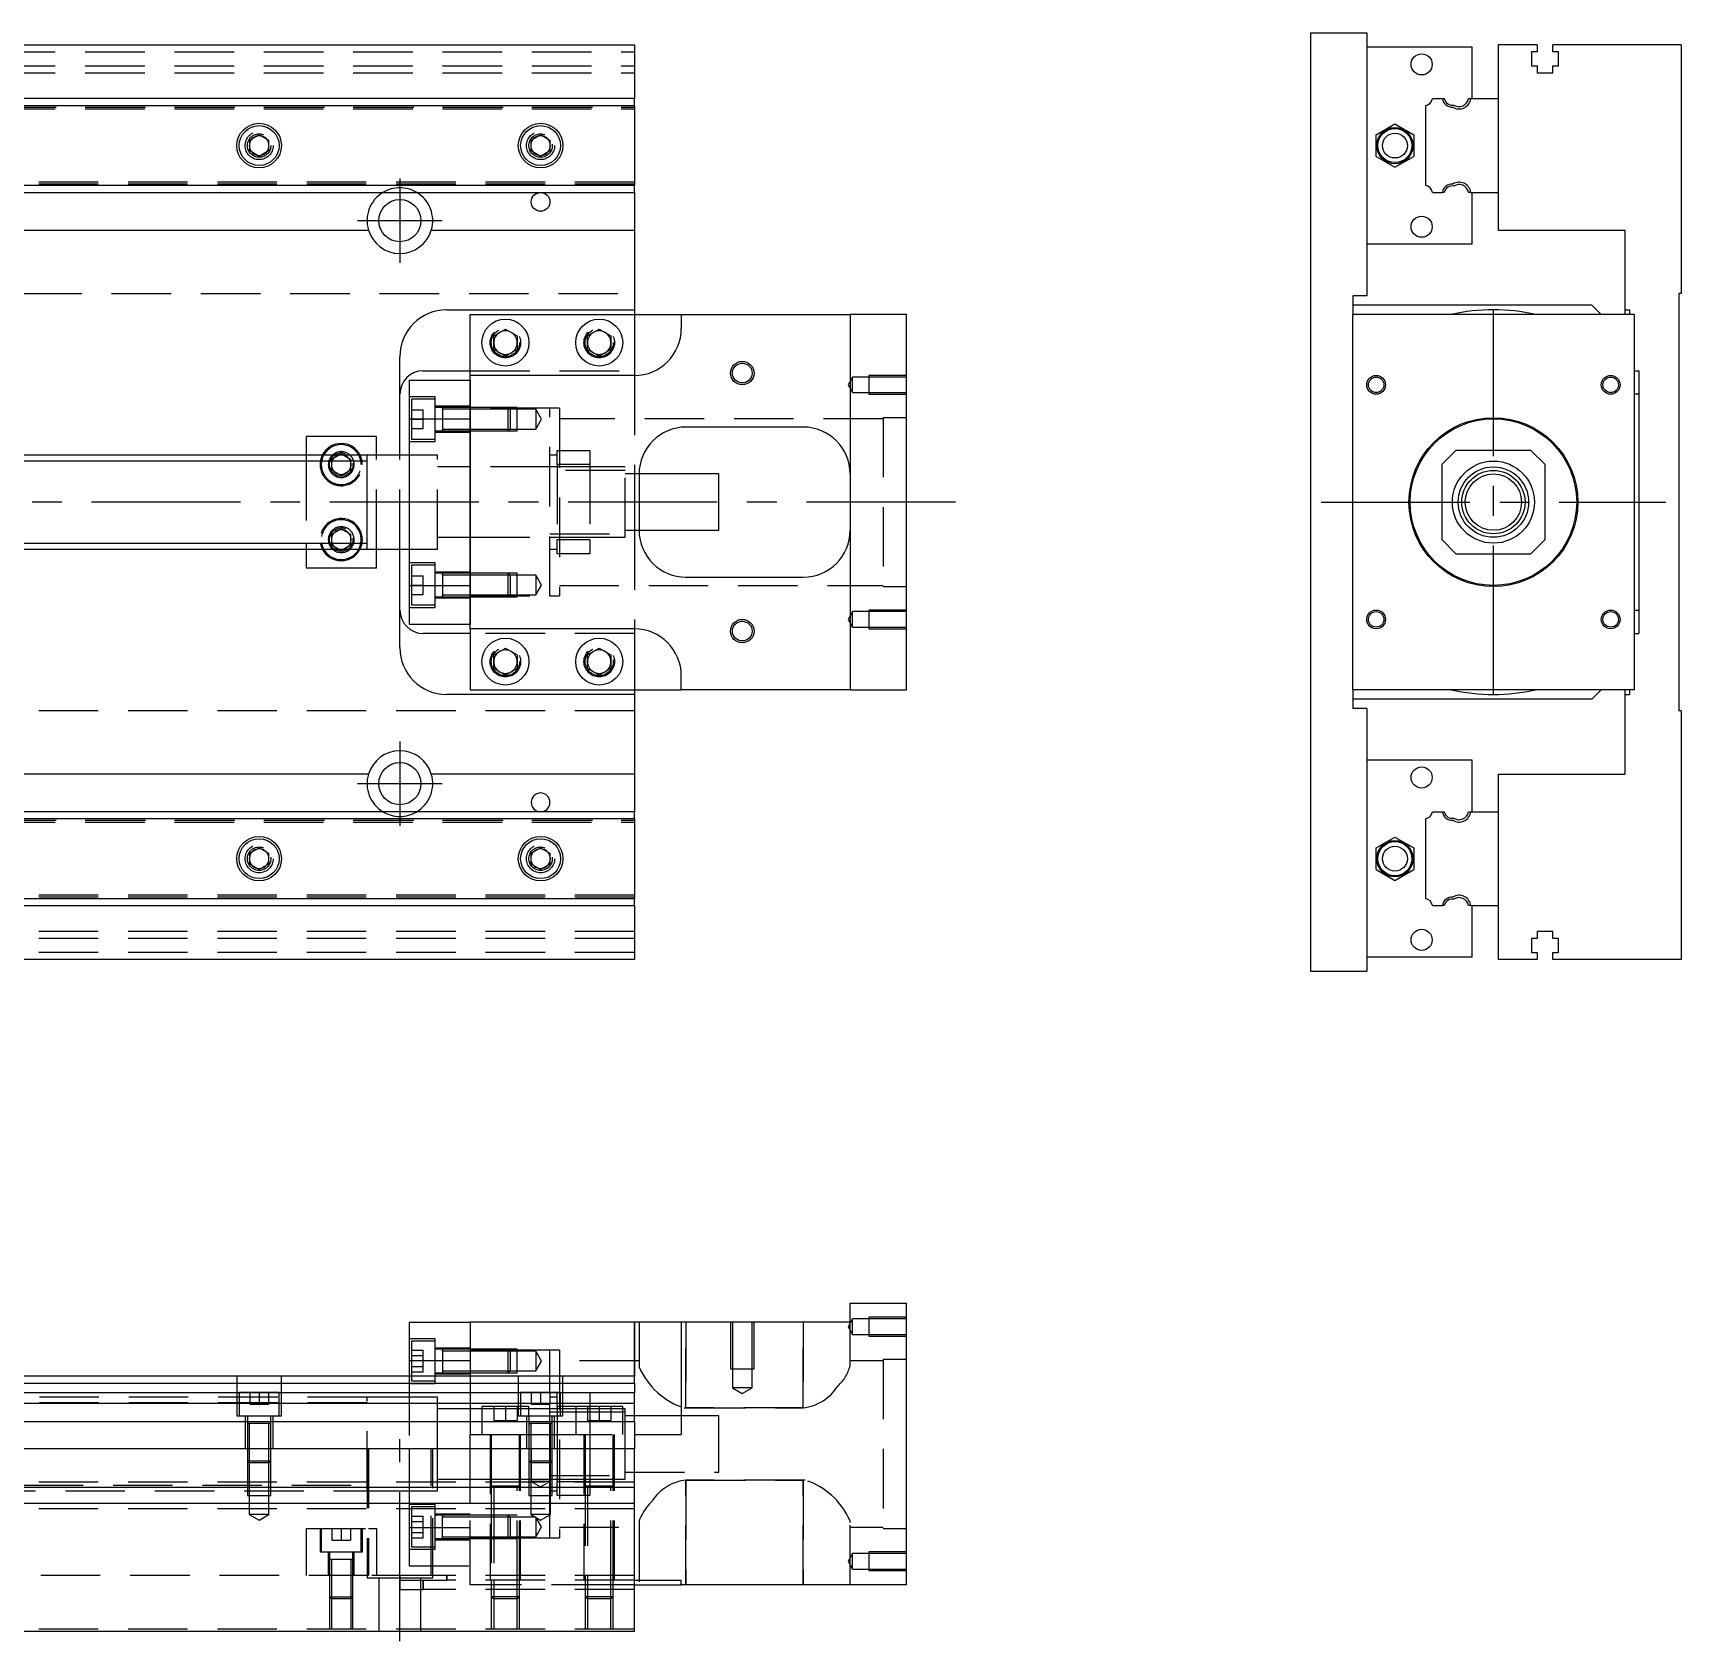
# Model space of a CAD drawing. Extents: x -20 to 683, y -288 to 102.
# Drawn here: x 331.8 to 683.1, y -242.8 to 100 of the extents above; entities that cross this region are included whole.
import ezdxf

# ---------------------------------------------------------------- set-up
doc = ezdxf.new("R2010")
doc.units = 0
doc.linetypes.add('CENTER', pattern=[50.8, 31.75, -6.35, 6.35, -6.35])
doc.linetypes.add('DASHED', pattern=[19.05, 12.7, -6.35])
doc.layers.get('0').update_dxf_attribs({"linetype": 'CONTINUOUS'})
doc.layers.add('CENTER', color=1, linetype='CENTER')

msp = doc.modelspace()

# ---------------------------------------------------------------- linework, layer by layer
at = {"color": 7, "linetype": 'CONTINUOUS'}
for p, q in [((604.13, 100), (616.13, 100)), ((604.13, 100), (604.13, -100)), ((616.13, 100), (616.13, 44)), ((305, 97.5), (460, 97.5)), ((460, 97.5), (460, 86)), ((638.63, 97), (616.13, 97)), ((638.63, 86), (638.63, 97)), ((644.13, 97.5), (644.13, 86)), ((652.43, 97.5), (644.13, 97.5)), ((652.43, 96), (651.28, 96)), ((651.28, 96), (651.28, 93)), ((652.43, 97.5), (652.43, 96)), ((655.83, 96), (655.83, 97.5)), ((683.13, 97.5), (655.83, 97.5)), ((656.98, 96), (655.83, 96)), ((656.98, 93), (656.98, 96)), ((683.13, 97.5), (683.13, 44.5)), ((651.28, 93), (652.43, 93)), ((652.43, 93), (652.43, 91.5)), ((652.43, 91.5), (655.83, 91.5)), ((655.83, 91.5), (655.83, 93)), ((655.83, 93), (656.98, 93)), ((460, 86), (305, 86)), ((460, 84.460392), (305, 84.460392)), ((460, 84.460392), (460, 86)), ((460, 84.460392), (460, 67.539608)), ((628.63, 84.460392), (628.63, 67.539608)), ((630.169608, 86), (632.25154, 86)), ((632.25154, 86), (632.65668, 86)), ((637.807372, 86), (638.311934, 86)), ((638.311934, 86), (644.13, 86)), ((644.13, 86), (644.13, 66)), ((644.13, 86), (644.13, 66)), ((378, 77.1547), (380, 78.309402)), ((380, 78.309402), (382, 77.1547)), ((438, 77.1547), (440, 78.309402)), ((440, 78.309402), (442, 77.1547)), ((618.130002, 78.309401), (622.130002, 80.618802)), ((618.130002, 73.690599), (618.130002, 78.309401)), ((622.130002, 80.618802), (626.130002, 78.309401)), ((626.130002, 78.309401), (626.130002, 73.690599)), ((378, 74.8453), (378, 77.1547)), ((380, 73.690598), (378, 74.8453)), ((382, 74.8453), (380, 73.690598)), ((382, 77.1547), (382, 74.8453)), ((438, 74.8453), (438, 77.1547)), ((440, 73.690598), (438, 74.8453)), ((442, 74.8453), (440, 73.690598)), ((442, 77.1547), (442, 74.8453)), ((618.130002, 73.690599), (622.130002, 71.381198)), ((622.130002, 71.381198), (626.130002, 73.690599)), ((305, 67.539608), (460, 67.539608)), ((460, 66), (460, 67.539608)), ((305, 66), (460, 66)), ((460, 66), (460, 58)), ((630.169608, 66), (632.25154, 66)), ((632.65668, 66), (632.25154, 66)), ((638.311934, 66), (637.807372, 66)), ((638.311934, 66), (644.13, 66)), ((638.63, 55), (638.63, 66)), ((644.13, 66), (644.13, 58)), ((305, 58), (403.291796, 58)), ((416.708204, 58), (460, 58)), ((460, 58), (460, 41)), ((644.13, 58), (671.13, 58)), ((671.13, 58), (671.13, 41)), ((638.63, 55), (616.13, 55)), ((616.13, 44), (613.13, 44)), ((613.13, 44), (613.13, 40)), ((683.13, 44.5), (682.63, 44.5)), ((682.63, 44.5), (682.63, -44.5)), ((420, 41), (460, 41)), ((425, 27), (425, 40)), ((425, 40), (470, 40)), ((460, 41), (460, 40)), ((470, 40), (470, 37)), ((470, 40), (506, 40)), ((506, 40), (506, -40)), ((518, 40), (506, 40)), ((518, -40), (518, 40)), ((664.13, 42), (613.13, 42)), ((613.13, -40), (613.13, 40)), ((673.13, 40), (613.13, 40)), ((666.13, 40), (664.13, 42)), ((671.13, 41), (672.13, 41)), ((671.13, 41), (671.13, 40)), ((672.13, 41), (672.13, 40)), ((673.13, 40), (673.13, -40)), ((430, 35.443376), (432.5, 36.886752)), ((430, 32.556624), (430, 35.443376)), ((432.5, 36.886752), (435, 35.443376)), ((435, 35.443376), (435, 32.556624)), ((450, 35.443376), (452.5, 36.886752)), ((450, 32.556624), (450, 35.443376)), ((452.5, 36.886752), (455, 35.443376)), ((455, 35.443376), (455, 32.556624)), ((432.5, 31.113248), (430, 32.556624)), ((435, 32.556624), (432.5, 31.113248)), ((452.5, 31.113248), (450, 32.556624)), ((455, 32.556624), (452.5, 31.113248)), ((410, 10), (410, 31)), ((412, 26), (425, 26)), ((412, 26), (412, 17.78342)), ((415, 28), (425, 28)), ((425, 17.78342), (425, 27)), ((460, 27), (425, 27)), ((673.13, 28), (674.13, 28)), ((674.13, 28), (674.13, -28)), ((674.13, 23), (673.13, 23)), ((412, 17.78342), (425, 17.78342)), ((412, 17.78342), (412, -17.78342)), ((425, 17.78342), (425, -17.78342)), ((425, -17.78342), (425, 17.78342)), ((496, 16), (471, 16)), ((390, 14), (390, 10)), ((405, 14), (390, 14)), ((405, 10), (405, 14)), ((635.13, 11), (632.13, 8)), ((651.13, 11), (635.13, 11)), ((654.13, 8), (651.13, 11)), ((403, 10), (305, 10)), ((403, 10), (402.995, 10)), ((403, -9.999498), (403, 10)), ((412, 10), (403, 10)), ((403.005, 10), (403, 10)), ((632.13, 8), (632.13, -8)), ((654.13, -8), (654.13, 8)), ((461, 6), (461, -6)), ((478, 6), (461, 6)), ((478, -6), (478, 6)), ((461, -6), (478, -6)), ((305, -10), (403, -10)), ((390, -10), (390, -14)), ((397.5, -10.309402), (396.964102, -10)), ((398.035898, -10), (397.5, -10.309402)), ((402.995, -10), (403, -10)), ((403, -10), (412, -10)), ((403, -10), (403.005, -10)), ((405, -14), (405, -10)), ((410, -31), (410, -10)), ((632.13, -8), (635.13, -11)), ((651.13, -11), (654.13, -8)), ((390, -14), (405, -14)), ((635.13, -11), (651.13, -11)), ((471, -16), (496, -16)), ((412, -17.78342), (425, -17.78342)), ((412, -17.78342), (412, -26)), ((425, -27), (425, -17.78342)), ((673.13, -23), (674.13, -23)), ((412, -26), (425, -26)), ((425, -28), (415, -28)), ((460, -27), (425, -27)), ((425, -27), (425, -40)), ((673.13, -28), (674.13, -28)), ((430, -32.556624), (432.5, -31.113248)), ((432.5, -31.113248), (435, -32.556624)), ((450, -32.556624), (452.5, -31.113248)), ((452.5, -31.113248), (455, -32.556624)), ((430, -35.443376), (430, -32.556624)), ((435, -32.556624), (435, -35.443376)), ((450, -35.443376), (450, -32.556624)), ((455, -32.556624), (455, -35.443376)), ((432.5, -36.886752), (430, -35.443376)), ((435, -35.443376), (432.5, -36.886752)), ((452.5, -36.886752), (450, -35.443376)), ((455, -35.443376), (452.5, -36.886752)), ((470, -40), (470, -37)), ((460, -41), (420, -41)), ((425, -40), (470, -40)), ((460, -40), (460, -41)), ((460, -41), (460, -58)), ((506, -40), (470, -40)), ((506, -40), (518, -40)), ((613.13, -40), (613.13, -44)), ((673.13, -40), (613.13, -40)), ((664.13, -42), (613.13, -42)), ((664.13, -42), (666.13, -40)), ((671.13, -40), (671.13, -41)), ((671.13, -41), (671.13, -58)), ((671.13, -41), (672.13, -41)), ((672.13, -40), (672.13, -41)), ((616.13, -44), (613.13, -44)), ((616.13, -44), (616.13, -100)), ((683.13, -44.5), (682.63, -44.5)), ((683.13, -44.5), (683.13, -97.5)), ((638.63, -55), (616.13, -55)), ((638.63, -66), (638.63, -55)), ((403.291796, -58), (305, -58)), ((460, -58), (416.708204, -58)), ((460, -58), (460, -66)), ((644.13, -58), (644.13, -66)), ((644.13, -58), (671.13, -58)), ((460, -66), (305, -66)), ((460, -67.539608), (460, -66)), ((630.169608, -66), (632.25154, -66)), ((632.25154, -66), (632.65668, -66)), ((637.807372, -66), (638.311934, -66)), ((638.311934, -66), (644.13, -66)), ((644.13, -66), (644.13, -86)), ((644.13, -66), (644.13, -86)), ((460, -67.539608), (305, -67.539608)), ((460, -67.539608), (460, -84.460392)), ((628.63, -67.539608), (628.63, -84.460392)), ((378, -74.8453), (380, -73.690598)), ((380, -73.690598), (382, -74.8453)), ((438, -74.8453), (440, -73.690598)), ((440, -73.690598), (442, -74.8453)), ((618.130002, -73.690599), (622.130002, -71.381198)), ((618.130002, -78.309401), (618.130002, -73.690599)), ((622.130002, -71.381198), (626.130002, -73.690599)), ((626.130002, -73.690599), (626.130002, -78.309401)), ((378, -77.1547), (378, -74.8453)), ((380, -78.309402), (378, -77.1547)), ((382, -77.1547), (380, -78.309402)), ((382, -74.8453), (382, -77.1547)), ((438, -77.1547), (438, -74.8453)), ((440, -78.309402), (438, -77.1547)), ((442, -77.1547), (440, -78.309402)), ((442, -74.8453), (442, -77.1547)), ((618.130002, -78.309401), (622.130002, -80.618802)), ((622.130002, -80.618802), (626.130002, -78.309401)), ((305, -84.460392), (460, -84.460392)), ((305, -86), (460, -86)), ((460, -86), (460, -84.460392)), ((460, -86), (460, -97.5)), ((630.169608, -86), (632.25154, -86)), ((632.65668, -86), (632.25154, -86)), ((638.311934, -86), (637.807372, -86)), ((638.311934, -86), (644.13, -86)), ((638.63, -97), (638.63, -86)), ((644.13, -86), (644.13, -97.5)), ((652.43, -93), (651.28, -93)), ((651.28, -93), (651.28, -96)), ((655.83, -91.5), (652.43, -91.5)), ((652.43, -91.5), (652.43, -93)), ((655.83, -93), (655.83, -91.5)), ((656.98, -93), (655.83, -93)), ((656.98, -96), (656.98, -93)), ((460, -97.5), (305, -97.5)), ((638.63, -97), (616.13, -97)), ((652.43, -97.5), (644.13, -97.5)), ((651.28, -96), (652.43, -96)), ((652.43, -96), (652.43, -97.5)), ((655.83, -97.5), (655.83, -96)), ((655.83, -96), (656.98, -96)), ((683.13, -97.5), (655.83, -97.5)), ((604.13, -100), (616.13, -100)), ((506, -174.76), (506, -170.76)), ((506, -170.76), (518, -170.76)), ((518, -230.76), (518, -170.76)), ((412, -174.76), (425, -174.76)), ((412, -174.76), (412, -182.97658)), ((425, -174.76), (425, -186.26)), ((460, -174.76), (425, -174.76)), ((460, -186.26), (460, -174.76)), ((470, -174.76), (460, -174.76)), ((470, -174.76), (470, -198.76)), ((506, -174.76), (470, -174.76)), ((412, -182.97658), (425, -182.97658)), ((412, -182.97658), (412, -186.26)), ((304.5, -186.26), (460, -186.26)), ((304.5, -187.799608), (460, -187.799608)), ((460, -187.799608), (460, -186.26)), ((460, -187.799608), (460, -189.88154)), ((460, -189.88154), (304.5, -189.88154)), ((460, -192.096666), (304.5, -192.096666)), ((460, -192.096666), (460, -189.88154)), ((460, -195.941934), (460, -192.096666)), ((304.5, -195.941934), (460, -195.941934)), ((460, -195.941934), (460, -201.76)), ((460, -198.76), (470, -198.76)), ((460, -201.76), (0, -201.76)), ((460, -210.06), (460, -201.76)), ((460, -210.06), (0, -210.06)), ((460, -213.46), (460, -210.06)), ((460, -213.46), (0, -213.46)), ((460, -240.76), (460, -213.46)), ((460, -229.76), (470, -229.76)), ((460, -230.76), (470, -230.76)), ((470, -230.76), (470, -229.76)), ((518, -230.76), (470, -230.76)), ((460, -240.76), (0, -240.76))]:
    msp.add_line(p, q, dxfattribs=at)
at = {"color": 3, "linetype": 'DASHED'}
for p, q in [((0, 96), (460, 96)), ((0, 93), (460, 93)), ((0, 91.5), (460, 91.5)), ((0, 84.2), (460, 84.2)), ((0, 83.8), (460, 83.8)), ((305, 84.204452), (460, 84.204452)), ((377.5, 76), (377.518502, 76.303588)), ((442.483582, 76.286038), (442.5, 76)), ((460, 68.2), (0, 68.2)), ((460, 67.8), (0, 67.8)), ((460, 67.795548), (305, 67.795548)), ((5.640312, 44.5), (460, 44.5)), ((460, 40), (460, 28)), ((429.5, 34), (429.520026, 34.346056)), ((449.5, 34), (449.520026, 34.346056)), ((425, 28), (460, 28)), ((425, 26), (425, 17.78342)), ((460, 28), (460, 27)), ((460, 27), (460, 6)), ((506.5, 26.65), (505.547372, 25)), ((505.547372, 25), (506.5, 23.35)), ((506.5, 23.35), (506.5, 26.65)), ((510, 26.65), (506.5, 26.65)), ((510, 26.999994), (510, 23.000006)), ((518, 26.999994), (510, 26.999994)), ((518, 26.65), (510, 26.65)), ((417.5, 22.42767), (412, 22.42767)), ((412.5, 21.92767), (412.5, 13.42767)), ((417.5, 21.92767), (412.5, 21.92767)), ((417.5, 12.92767), (417.5, 22.42767)), ((506.5, 23.35), (510, 23.35)), ((510, 23.35), (518, 23.35)), ((510, 23.000006), (518, 23.000006)), ((412.5, 19.67767), (415, 19.67767)), ((412.5, 17.67767), (415, 17.67767)), ((415, 17.67767), (415, 19.67767)), ((415, 15.67767), (415, 17.67767)), ((425, 20.42767), (417.5, 20.42767)), ((419.1, 20.17767), (417.5, 20.17767)), ((419.1, 20.17767), (419.095, 20.17767)), ((419.1, 20.17767), (419.1, 19.92022)), ((419.1, 19.920202), (419.1, 20.17767)), ((419.105, 20.17767), (419.1, 20.17767)), ((424.99998, 20.17767), (419.1, 20.17767)), ((419.1, 19.92022), (419.1, 15.435068)), ((424.99998, 19.77767), (419.1, 19.77767)), ((433.1, 20.17767), (425, 20.17767)), ((433.1, 20.177664), (425, 20.177664)), ((442, 20), (425, 20)), ((433.5, 19.77767), (425, 19.77767)), ((433.1, 15.17767), (433.1, 20.17767)), ((433.5, 19.77767), (433.1, 20.17767)), ((435, 20.177664), (433.10002, 20.177664)), ((433.5, 19.77767), (433.5, 15.57767)), ((435, 19.77767), (433.50002, 19.77767)), ((435, 15.177674), (435, 20.177664)), ((439, 19.77767), (435, 19.77767)), ((439, 19.77767), (439, 15.57767)), ((440.212436, 17.67767), (439, 19.77767)), ((439, 15.57767), (440.212436, 17.67767)), ((442, -20), (442, 20)), ((444, 20), (442, 20)), ((444, 20), (444, -20)), ((513, 17.75), (444, 17.75)), ((513, 18), (513, -18)), ((518, 18), (513, 18)), ((412.5, 15.67767), (415, 15.67767)), ((417.5, 15.17767), (419.1, 15.17767)), ((417.5, 14.92767), (425, 14.92767)), ((419.095, 15.17767), (419.1, 15.17767)), ((419.1, 15.57767), (424.99998, 15.57767)), ((419.1, 15.17767), (419.1, 15.435118)), ((419.1, 15.435068), (419.1, 15.17767)), ((419.1, 15.17767), (419.105, 15.17767)), ((419.1, 15.17767), (424.99998, 15.17767)), ((425, 15.57767), (433.5, 15.57767)), ((425, 15.177674), (433.1, 15.177674)), ((425, 15.17767), (433.1, 15.17767)), ((433.1, 15.17767), (433.5, 15.57767)), ((433.10002, 15.177674), (435, 15.177674)), ((433.50002, 15.57767), (435, 15.57767)), ((435, 15.57767), (439, 15.57767)), ((412, 12.92767), (417.5, 12.92767)), ((412.5, 13.42767), (417.5, 13.42767)), ((443.5, 11), (450.5, 11)), ((443.5, 8), (443.5, 11)), ((450.5, 11), (450.5, 8)), ((390, 10), (390, 8.75)), ((390, 8.75), (390, -8.75)), ((395.5, 9.1547), (396.964102, 10)), ((395.5, 8.75), (395.5, 9.1547)), ((395.5, 6.8453), (395.5, 8.75)), ((396.964102, 10), (397.5, 10.309402)), ((397.5, 10.309402), (398.035898, 10)), ((398.035898, 10), (399.5, 9.1547)), ((399.5, 9.1547), (399.5, 8.75)), ((399.5, 8.75), (399.5, 6.8453)), ((399.983582, 8.286038), (400, 8)), ((405, -10), (405, 10)), ((410, -10), (410, 10)), ((418, 10), (412, 10)), ((418, -10), (418, 10)), ((425, 7.5), (418, 7.5)), ((442.005, 7.5), (425, 7.5)), ((450.5, 7.5), (441.995, 7.5)), ((443.5, 10), (442, 10)), ((450.5, 8), (443.5, 8)), ((443.5, 8), (443.5, -8)), ((450.5, 8), (450.5, -8)), ((458, 7.5), (450.5, 7.5)), ((458, -7.5), (458, 7.5)), ((397.5, 5.690598), (395.5, 6.8453)), ((399.5, 6.8453), (397.5, 5.690598)), ((458, 6.75), (442, 6.75)), ((461, 6), (458, 6)), ((460, 6), (460, -6)), ((395.5, -6.8453), (397.5, -5.690598)), ((395.5, -8.75), (395.5, -6.8453)), ((397.5, -5.690598), (399.5, -6.8453)), ((399.5, -6.8453), (399.5, -8.75)), ((442, -6.75), (458, -6.75)), ((458, -6), (461, -6)), ((460, -6), (460, -27)), ((390, -8.75), (390, -10)), ((395.5, -9.1547), (395.5, -8.75)), ((396.964102, -10), (395.5, -9.1547)), ((399.5, -9.1547), (398.035898, -10)), ((399.5, -8.75), (399.5, -9.1547)), ((399.983582, -7.713962), (400, -8)), ((403, -10), (403, -9.999498)), ((412, -10), (418, -10)), ((418, -7.5), (425, -7.5)), ((425, -7.5), (442.005, -7.5)), ((441.995, -7.5), (450.5, -7.5)), ((442, -10), (443.5, -10)), ((443.5, -8), (450.5, -8)), ((443.5, -11), (443.5, -8)), ((450.5, -7.5), (458, -7.5)), ((450.5, -8), (450.5, -11)), ((417.5, -12.92767), (412, -12.92767)), ((412.5, -13.42767), (412.5, -21.92767)), ((417.5, -13.42767), (412.5, -13.42767)), ((417.5, -22.42767), (417.5, -12.92767)), ((450.5, -11), (443.5, -11)), ((412.5, -15.67767), (415, -15.67767)), ((415, -17.67767), (415, -15.67767)), ((425, -14.92767), (417.5, -14.92767)), ((419.1, -15.17767), (417.5, -15.17767)), ((419.1, -15.17767), (419.095, -15.17767)), ((419.1, -15.17767), (419.1, -15.435118)), ((419.1, -15.435136), (419.1, -15.17767)), ((424.99998, -15.17767), (419.1, -15.17767)), ((419.105, -15.17767), (419.1, -15.17767)), ((419.1, -15.435118), (419.1, -19.920272)), ((424.99998, -15.57767), (419.1, -15.57767)), ((433.1, -15.17767), (425, -15.17767)), ((433.1, -15.177674), (425, -15.177674)), ((433.5, -15.57767), (425, -15.57767)), ((433.1, -20.17767), (433.1, -15.17767)), ((433.5, -15.57767), (433.1, -15.17767)), ((435, -15.177674), (433.10002, -15.177674)), ((433.5, -15.57767), (433.5, -19.77767)), ((435, -15.57767), (433.50002, -15.57767)), ((435, -20.177664), (435, -15.177674)), ((439, -15.57767), (435, -15.57767)), ((439, -15.57767), (439, -19.77767)), ((440.212436, -17.67767), (439, -15.57767)), ((412.5, -17.67767), (415, -17.67767)), ((412.5, -19.67767), (415, -19.67767)), ((415, -19.67767), (415, -17.67767)), ((417.5, -20.17767), (419.1, -20.17767)), ((417.5, -20.42767), (425, -20.42767)), ((419.095, -20.17767), (419.1, -20.17767)), ((419.1, -19.77767), (424.99998, -19.77767)), ((419.1, -20.17767), (419.1, -19.92022)), ((419.1, -19.920272), (419.1, -20.17767)), ((419.1, -20.17767), (424.99998, -20.17767)), ((419.1, -20.17767), (419.105, -20.17767)), ((425, -17.78342), (425, -26)), ((425, -19.77767), (433.5, -19.77767)), ((425, -20), (442, -20)), ((425, -20.177664), (433.1, -20.177664)), ((425, -20.17767), (433.1, -20.17767)), ((433.1, -20.17767), (433.5, -19.77767)), ((433.10002, -20.177664), (435, -20.177664)), ((433.50002, -19.77767), (435, -19.77767)), ((435, -19.77767), (439, -19.77767)), ((439, -19.77767), (440.212436, -17.67767)), ((442, -20), (444, -20)), ((444, -17.75), (513, -17.75)), ((513, -18), (518, -18)), ((412, -22.42767), (417.5, -22.42767)), ((412.5, -21.92767), (417.5, -21.92767)), ((506.5, -23.35), (505.547372, -25)), ((506.5, -26.65), (506.5, -23.35)), ((510, -23.35), (506.5, -23.35)), ((510, -23.000006), (510, -26.999994)), ((518, -23.000006), (510, -23.000006)), ((518, -23.35), (510, -23.35)), ((460, -28), (425, -28)), ((460, -27), (460, -28)), ((460, -28), (460, -40)), ((505.547372, -25), (506.5, -26.65)), ((506.5, -26.65), (510, -26.65)), ((510, -26.65), (518, -26.65)), ((510, -26.999994), (518, -26.999994)), ((429.5, -34), (429.520026, -33.653944)), ((455.477798, -33.635694), (455.5, -34)), ((460, -44.5), (5.640312, -44.5)), ((0, -67.8), (460, -67.8)), ((0, -68.2), (460, -68.2)), ((305, -67.795548), (460, -67.795548)), ((382.483582, -75.713962), (382.5, -76)), ((442.483582, -75.713962), (442.5, -76)), ((460, -83.8), (0, -83.8)), ((460, -84.2), (0, -84.2)), ((460, -84.204452), (305, -84.204452)), ((460, -91.5), (0, -91.5)), ((460, -93), (0, -93)), ((460, -96), (0, -96)), ((460, -174.76), (460, -186.26)), ((461, -174.76), (461, -184.054836)), ((471, -193.074786), (471, -174.76)), ((471, -174.76), (471, -193.074786)), ((480.500006, -174.76), (480.500006, -184.76)), ((480.9, -174.76), (480.9, -184.76)), ((485.1, -184.76), (485.1, -174.76)), ((485.499994, -184.76), (485.499994, -174.76)), ((496, -174.76), (496, -193.074786)), ((496, -193.074786), (496, -174.76)), ((506.5, -174.11), (505.547372, -175.76)), ((506, -184.054836), (506, -174.76)), ((506.5, -177.41), (506.5, -174.11)), ((510, -174.11), (506.5, -174.11)), ((510, -173.760006), (510, -177.759994)), ((518, -173.760006), (510, -173.760006)), ((518, -174.11), (510, -174.11)), ((417.5, -178.33233), (412, -178.33233)), ((412.5, -178.83233), (412.5, -183.08233)), ((417.5, -178.83233), (412.5, -178.83233)), ((417.5, -183.08233), (417.5, -178.33233)), ((505.547372, -175.76), (506.5, -177.41)), ((506.5, -177.41), (510, -177.41)), ((510, -177.41), (518, -177.41)), ((510, -177.759994), (518, -177.759994)), ((412.5, -180.77293), (415, -180.77293)), ((412.5, -181.92763), (415, -181.92763)), ((415, -181.92763), (415, -180.77293)), ((415, -184.237032), (415, -181.92763)), ((425, -180.33233), (417.5, -180.33233)), ((419.1, -180.58233), (417.5, -180.58233)), ((419.1, -180.58233), (419.095, -180.58233)), ((419.1, -180.582326), (419.1, -180.583182)), ((419.1, -180.58233), (419.1, -180.83978)), ((419.1, -180.839798), (419.1, -180.58233)), ((424.99998, -180.58233), (419.1, -180.58233)), ((419.105, -180.58233), (419.1, -180.58233)), ((419.1, -180.83978), (419.1, -185.58233)), ((424.99998, -180.98233), (419.1, -180.98233)), ((433.1, -180.58233), (425, -180.58233)), ((433.100006, -180.582336), (425, -180.582336)), ((433.27767, -180.76), (425, -180.76)), ((433.5, -180.98233), (425, -180.98233)), ((433.1, -183.08233), (433.1, -180.58233)), ((433.5, -180.98233), (433.1, -180.58233)), ((435, -180.582336), (433.10002, -180.582336)), ((435, -180.76), (433.27767, -180.76)), ((433.5, -180.98233), (433.5, -185.18233)), ((435, -180.98233), (433.50002, -180.98233)), ((435, -185.582326), (435, -180.582336)), ((442, -180.76), (435, -180.76)), ((439, -180.98233), (435, -180.98233)), ((439, -180.98233), (439, -185.18233)), ((440.212436, -183.08233), (439, -180.98233)), ((442, -189.76), (442, -180.76)), ((444, -180.76), (442, -180.76)), ((444, -180.76), (444, -220.76)), ((412.5, -183.08233), (412.5, -186.26)), ((412.5, -184.237032), (415, -184.237032)), ((412.5, -185.391732), (415, -185.391732)), ((415, -185.391732), (415, -184.237032)), ((417.5, -187.83233), (417.5, -183.08233)), ((417.5, -185.58233), (419.105, -185.58233)), ((417.5, -185.83233), (425, -185.83233)), ((419.095, -185.58233), (424.99998, -185.58233)), ((419.1, -185.18233), (424.99998, -185.18233)), ((425, -185.18233), (433.5, -185.18233)), ((425, -185.582326), (433.100006, -185.582326)), ((425, -185.58233), (433.1, -185.58233)), ((433.1, -185.58233), (433.1, -183.08233)), ((433.1, -185.58233), (433.5, -185.18233)), ((433.10002, -185.582326), (435, -185.582326)), ((433.50002, -185.18233), (435, -185.18233)), ((435, -185.18233), (439, -185.18233)), ((439, -185.18233), (440.212436, -183.08233)), ((461, -183.01), (444, -183.01)), ((461, -184.054836), (461.035862, -184.383408)), ((480.500006, -184.76), (485.499994, -184.76)), ((480.9, -184.76), (480.9, -188.76)), ((485.1, -188.76), (485.1, -184.76)), ((513, -183.01), (506, -183.01)), ((513, -182.76), (513, -218.76)), ((518, -182.76), (513, -182.76)), ((375.25, -186.26), (375.25, -194.76)), ((384.75, -194.76), (384.75, -186.26)), ((412, -186.26), (412, -201.76)), ((412, -187.83233), (417.5, -187.83233)), ((412.5, -186.26), (412.5, -187.33233)), ((412.5, -187.33233), (417.5, -187.33233)), ((425, -186.26), (425, -198.76)), ((435.25, -186.26), (435.25, -194.76)), ((444.75, -194.76), (444.75, -186.26)), ((483, -188.76), (480.9, -188.76)), ((480.9, -188.76), (483, -189.972436)), ((485.1, -188.76), (483, -188.76)), ((483, -189.972436), (485.1, -188.76)), ((403, -192.01), (25, -192.01)), ((403, -190.76), (304.5, -190.76)), ((384.25, -189.76), (375.75, -189.76)), ((375.75, -189.76), (375.75, -194.76)), ((378, -189.76), (378, -192.26)), ((378, -192.26), (380, -192.26)), ((380, -189.76), (380, -192.26)), ((380, -192.26), (382, -192.26)), ((382, -189.76), (382, -192.26)), ((384.25, -194.76), (384.25, -189.76)), ((403, -190.76), (402.995, -190.76)), ((403, -190.760502), (403, -190.76)), ((412, -190.76), (403, -190.76)), ((403.005, -190.76), (403, -190.76)), ((403, -210.76), (403, -190.760502)), ((418, -190.76), (412, -190.76)), ((418, -200.76), (418, -190.76)), ((418, -200.76), (418, -190.76)), ((435.75, -192.76), (427.5, -192.76)), ((427.5, -192.76), (427.5, -198.76)), ((430, -192.76), (430, -195.76)), ((432.5, -192.76), (432.5, -195.76)), ((435, -192.76), (435, -195.76)), ((444.25, -189.76), (435.75, -189.76)), ((435.75, -189.76), (435.75, -194.76)), ((437.5, -192.76), (435.75, -192.76)), ((437.5, -194.76), (437.5, -192.76)), ((438, -189.76), (438, -192.26)), ((438, -192.26), (440, -192.26)), ((440, -189.76), (440, -192.26)), ((440, -192.26), (442, -192.26)), ((442, -189.76), (442, -192.26)), ((443.5, -190.76), (442, -190.76)), ((442, -194.76), (442, -192.26)), ((443.5, -192.76), (443.5, -189.76)), ((444.25, -192.76), (443.5, -192.76)), ((443.5, -192.76), (443.5, -194.76)), ((444.25, -189.76), (450.5, -189.76)), ((444.25, -194.76), (444.25, -189.76)), ((447.5, -192.76), (444.25, -192.76)), ((457.5, -192.76), (447.5, -192.76)), ((447.5, -192.76), (447.5, -198.76)), ((450, -192.76), (450, -195.76)), ((450.5, -189.76), (450.5, -192.76)), ((450.5, -192.76), (450.5, -198.76)), ((452.5, -192.76), (452.5, -195.76)), ((455, -192.76), (455, -195.76)), ((457.5, -198.76), (457.5, -192.76)), ((470.61503, -193.059374), (471, -193.074786)), ((496, -193.074786), (471, -193.074786)), ((471, -193.074786), (496, -193.074786)), ((375.25, -194.76), (384.75, -194.76)), ((377, -194.76), (377, -201.76)), ((377.5, -194.76), (377.5, -196.36)), ((377.5, -196.355), (377.5, -196.36)), ((377.5, -196.36), (377.757448, -196.36)), ((377.757468, -196.36), (377.5, -196.36)), ((377.5, -196.36), (377.5, -196.365)), ((377.5, -196.36), (377.5, -201.75998)), ((382.242552, -196.36), (377.757468, -196.36)), ((377.9, -196.36), (377.9, -201.75998)), ((382.1, -201.75998), (382.1, -196.36)), ((382.5, -196.36), (382.242552, -196.36)), ((382.242602, -196.36), (382.5, -196.36)), ((382.5, -196.36), (382.5, -194.76)), ((382.5, -196.36), (382.5, -196.355)), ((382.5, -196.365), (382.5, -196.36)), ((382.5, -201.75998), (382.5, -196.36)), ((383, -201.76), (383, -194.76)), ((425, -193.26), (418, -193.26)), ((427.5, -193.26), (425, -193.26)), ((435.75, -193.26), (427.5, -193.26)), ((430, -195.76), (432.5, -195.76)), ((432.5, -195.76), (435, -195.76)), ((435.25, -194.76), (444.75, -194.76)), ((437.5, -193.26), (435.75, -193.26)), ((437, -194.76), (437, -201.76)), ((442, -193.26), (437.5, -193.26)), ((437.5, -194.76), (437.5, -196.36)), ((437.5, -196.355), (437.5, -196.36)), ((437.5, -196.36), (437.757448, -196.36)), ((437.757468, -196.36), (437.5, -196.36)), ((437.5, -196.36), (437.5, -201.75998)), ((437.5, -196.36), (437.5, -196.365)), ((442.242552, -196.36), (437.757468, -196.36)), ((437.9, -196.36), (437.9, -201.75998)), ((442, -193.26), (441.995, -193.26)), ((442.005, -193.26), (442, -193.26)), ((443.5, -193.26), (442, -193.26)), ((443.5, -194.01), (442, -194.01)), ((442, -196.358864), (442, -194.76)), ((442, -198.76), (442, -196.358864)), ((442.1, -201.75998), (442.1, -196.36)), ((442.5, -196.36), (442.242552, -196.36)), ((442.242602, -196.36), (442.5, -196.36)), ((442.5, -196.36), (442.5, -194.76)), ((442.5, -196.36), (442.5, -196.355)), ((442.5, -201.75998), (442.5, -196.36)), ((442.5, -196.365), (442.5, -196.36)), ((443, -201.76), (443, -194.76)), ((444.25, -193.26), (443.5, -193.26)), ((444.25, -194.01), (443.5, -194.01)), ((443.5, -194.76), (443.5, -198.76)), ((447.5, -193.26), (444.25, -193.26)), ((447.5, -194.01), (444.25, -194.01)), ((450.5, -193.26), (447.5, -193.26)), ((450.5, -194.01), (447.5, -194.01)), ((450, -195.76), (452.5, -195.76)), ((457.5, -193.26), (450.5, -193.26)), ((457.5, -194.01), (450.5, -194.01)), ((452.5, -195.76), (455, -195.76)), ((458, -193.26), (457.5, -193.26)), ((458, -194.01), (457.5, -194.01)), ((458, -198.76), (458, -193.26)), ((460, -194.76), (458, -194.76)), ((470, -194.76), (460, -194.76)), ((478, -194.76), (470, -194.76)), ((478, -200.76), (478, -194.76)), ((425, -201.76), (425, -198.76)), ((425, -198.76), (437.5, -198.76)), ((429.25, -198.76), (429.25, -229.76)), ((429.5, -198.76), (429.5, -201.76)), ((435.5, -209.765), (435.5, -198.76)), ((435.75, -229.76), (435.75, -198.76)), ((437.5, -198.76), (437.9, -198.76)), ((437.9, -198.76), (442.1, -198.76)), ((442, -200.76), (442, -198.76)), ((442.1, -198.76), (442.5, -198.76)), ((442.5, -198.76), (460, -198.76)), ((443.5, -198.76), (443.5, -208.76)), ((449.25, -198.76), (449.25, -229.76)), ((449.5, -198.76), (449.5, -209.765)), ((450.5, -198.76), (450.5, -208.76)), ((455.5, -209.765), (455.5, -198.76)), ((455.75, -229.76), (455.75, -198.76)), ((458, -200.76), (458, -198.76)), ((377.5, -201.76), (377.5, -204.36)), ((377.500006, -201.76), (377.500006, -204.360006)), ((377.9, -201.76), (377.9, -204.76)), ((382.1, -204.76), (382.1, -201.76)), ((382.499994, -204.360006), (382.499994, -201.76)), ((382.5, -204.36), (382.5, -201.76)), ((403, -201.76), (403, -229.26)), ((403.291796, -201.76), (403.291796, -228.76)), ((412, -201.76), (412, -210.06)), ((416.708204, -228.76), (416.708204, -201.76)), ((417, -229.26), (417, -201.76)), ((418, -210.76), (418, -200.76)), ((418, -210.76), (418, -200.76)), ((425, -210.06), (425, -201.76)), ((429.5, -201.76), (429.5, -209.76)), ((437.5, -201.76), (437.5, -204.36)), ((437.500006, -201.76), (437.500006, -204.360006)), ((437.9, -201.76), (437.9, -204.76)), ((438, -201.76), (438, -208.76)), ((442, -201.76), (442, -200.76)), ((442, -208.76), (442, -201.76)), ((442.1, -204.76), (442.1, -201.76)), ((442.499994, -204.360006), (442.499994, -201.76)), ((442.5, -204.36), (442.5, -201.76)), ((458, -208.26), (458, -200.76)), ((478, -206.76), (478, -200.76)), ((377.5, -204.36), (382.5, -204.36)), ((377.5, -204.36), (377.9, -204.76)), ((377.500006, -204.36002), (377.500006, -210.06)), ((382.1, -204.76), (377.9, -204.76)), ((377.9, -204.76002), (377.9, -211.76)), ((382.1, -204.76), (382.5, -204.36)), ((382.1, -211.76), (382.1, -204.76002)), ((382.499994, -210.06), (382.499994, -204.36002)), ((437.5, -204.36), (442.5, -204.36)), ((437.5, -204.36), (437.9, -204.76)), ((437.500006, -204.36002), (437.500006, -210.06)), ((442.1, -204.76), (437.9, -204.76)), ((437.9, -204.76002), (437.9, -211.76)), ((442.1, -204.76), (442.5, -204.36)), ((442.1, -211.76), (442.1, -204.76002)), ((442.499994, -210.06), (442.499994, -204.36002)), ((458, -206.76), (478, -206.76)), ((460, -208.91), (0, -208.91)), ((25, -209.51), (403, -209.51)), ((262.499994, -210.76), (403, -210.76)), ((377.500006, -210.06), (377.500006, -211.76)), ((377.500006, -210.76), (382.499994, -210.76)), ((382.499994, -211.76), (382.499994, -210.06)), ((402.995, -210.76), (403, -210.76)), ((403, -210.76), (403.291796, -210.76)), ((403, -210.76), (403.005, -210.76)), ((403.291796, -210.76), (412, -210.76)), ((412, -210.06), (412, -213.46)), ((412, -210.76), (418, -210.76)), ((418, -208.26), (425, -208.26)), ((425, -208.26), (429.5, -208.26)), ((425, -213.46), (425, -210.06)), ((429.5, -208.26), (442.005, -208.26)), ((429.5, -209.755), (429.5, -209.76)), ((429.849602, -209.76), (429.5, -209.76)), ((429.5, -209.76), (429.5, -209.765)), ((429.5, -209.76), (429.5, -210.06)), ((429.5, -210.06), (429.5, -213.46)), ((435.15035, -209.76), (429.849602, -209.76)), ((430, -209.76), (430, -210.06)), ((430, -210.06), (430, -213.46)), ((435, -229.75998), (435, -209.76)), ((435.5, -209.76), (435.15035, -209.76)), ((435.5, -229.75998), (435.5, -209.755)), ((437.500006, -210.06), (437.500006, -211.76)), ((442, -208.76), (438, -208.76)), ((438, -208.76), (440, -209.9147)), ((440, -209.9147), (442, -208.76)), ((441.995, -208.26), (450.5, -208.26)), ((442, -207.51), (458, -207.51)), ((442, -220.76), (442, -208.76)), ((442, -210.76), (443.5, -210.76)), ((442.005, -208.26), (450.5, -208.26)), ((442.499994, -211.76), (442.499994, -210.06)), ((443.5, -208.76), (450.5, -208.76)), ((443.5, -211.76), (443.5, -208.76)), ((449.5, -209.755), (449.5, -229.75998)), ((449.5, -209.76), (449.84965, -209.76)), ((449.849602, -209.76), (449.5, -209.76)), ((455.15035, -209.76), (449.849602, -209.76)), ((450, -209.76), (450, -229.75998)), ((450.5, -208.26), (458, -208.26)), ((450.5, -208.76), (450.5, -211.76)), ((455, -229.75998), (455, -209.76)), ((455.150204, -209.76), (455.5, -209.76)), ((455.5, -209.76), (455.15035, -209.76)), ((455.5, -229.75998), (455.5, -209.755)), ((471, -208.445214), (496, -208.445214)), ((496, -208.445214), (471, -208.445214)), ((471, -230.76), (471, -208.445214)), ((471, -208.445214), (471, -230.76)), ((496, -208.445214), (496, -230.76)), ((496, -230.76), (496, -208.445214)), ((496.383512, -208.460578), (496, -208.445214)), ((377.500006, -211.76), (382.499994, -211.76)), ((377.9, -211.76), (377.9, -215.76)), ((382.1, -215.76), (382.1, -211.76)), ((412, -213.46), (412, -218.54342)), ((417.5, -213.68767), (412, -213.68767)), ((412.5, -214.18767), (412.5, -218.43767)), ((417.5, -214.18767), (412.5, -214.18767)), ((417.5, -218.43767), (417.5, -213.68767)), ((425, -229.76), (425, -213.46)), ((429.5, -213.46), (429.5, -229.75998)), ((430, -213.46), (430, -229.75998)), ((437.500006, -211.76), (442.499994, -211.76)), ((437.9, -211.76), (437.9, -215.76)), ((442.1, -215.76), (442.1, -211.76)), ((450.5, -211.76), (443.5, -211.76)), ((460, -214.61), (0, -214.61)), ((382.1, -215.76), (377.9, -215.76)), ((377.9, -215.76), (380, -216.972436)), ((380, -216.972436), (382.1, -215.76)), ((412.5, -216.128268), (415, -216.128268)), ((412.5, -217.282968), (415, -217.282968)), ((415, -217.282968), (415, -216.128268)), ((415, -219.59237), (415, -217.282968)), ((425, -215.68767), (417.5, -215.68767)), ((419.105, -215.93767), (417.5, -215.93767)), ((424.99998, -215.93767), (419.095, -215.93767)), ((419.1, -215.93767), (419.1, -216.195118)), ((419.1, -220.93767), (419.1, -215.93767)), ((424.99998, -216.33767), (419.1, -216.33767)), ((429.5, -215.93767), (425, -215.93767)), ((429.5, -215.937674), (425, -215.937674)), ((429.5, -216.33767), (425, -216.33767)), ((430, -215.93767), (429.5, -215.93767)), ((430, -215.937674), (429.5, -215.937674)), ((430, -216.33767), (429.5, -216.33767)), ((433.1, -215.93767), (430, -215.93767)), ((433.100006, -215.937674), (430, -215.937674)), ((433.5, -216.33767), (430, -216.33767)), ((433.1, -218.43767), (433.1, -215.93767)), ((433.5, -216.33767), (433.1, -215.93767)), ((435, -215.937674), (433.10002, -215.937674)), ((433.5, -216.33767), (433.5, -218.43767)), ((435, -216.33767), (433.50002, -216.33767)), ((439, -216.33767), (435, -216.33767)), ((442.1, -215.76), (437.9, -215.76)), ((437.9, -215.76), (440, -216.972436)), ((439, -216.33767), (439, -220.53767)), ((440.212436, -218.43767), (439, -216.33767)), ((440, -216.972436), (442.1, -215.76)), ((461.02814, -217.176646), (461, -217.465164)), ((461, -217.465164), (461, -230.76)), ((461.119076, -216.829652), (461.02814, -217.176646)), ((506, -217.465164), (505.96376, -217.135044)), ((506, -230.76), (506, -217.465164)), ((390, -218.76), (390, -228.76)), ((390, -218.76), (403.291796, -218.76)), ((393, -218.76), (393, -223.76)), ((393.25, -218.76), (393.25, -223.76)), ((395.5, -218.76), (395.5, -221.26)), ((395.5, -221.26), (397.5, -221.26)), ((397.5, -218.76), (397.5, -221.26)), ((397.5, -221.26), (399.5, -221.26)), ((399.5, -218.76), (399.5, -221.26)), ((401.75, -223.76), (401.75, -218.76)), ((402, -223.76), (402, -218.76)), ((403.291796, -218.76), (405, -218.76)), ((405, -218.76), (405, -228.76)), ((412, -218.54342), (412, -226.76)), ((412, -218.54342), (416.708204, -218.54342)), ((412.5, -218.43767), (412.5, -222.68767)), ((412.5, -219.59237), (415, -219.59237)), ((412.5, -220.74707), (415, -220.74707)), ((415, -220.74707), (415, -219.59237)), ((416.708204, -218.54342), (425, -218.54342)), ((417.5, -223.18767), (417.5, -218.43767)), ((417.5, -220.93767), (419.105, -220.93767)), ((417.5, -221.18767), (425, -221.18767)), ((419.095, -220.93767), (424.99998, -220.93767)), ((419.1, -220.53767), (424.99998, -220.53767)), ((425, -220.53767), (429.5, -220.53767)), ((425, -220.76), (429.5, -220.76)), ((425, -220.937664), (429.5, -220.937664)), ((425, -220.93767), (429.5, -220.93767)), ((429.5, -220.53767), (430, -220.53767)), ((429.5, -220.76), (430, -220.76)), ((429.5, -220.937664), (430, -220.937664)), ((429.5, -220.93767), (430, -220.93767)), ((430, -220.53767), (433.5, -220.53767)), ((430, -220.76), (433.27767, -220.76)), ((430, -220.937664), (433.100006, -220.937664)), ((430, -220.93767), (433.1, -220.93767)), ((433.1, -220.93767), (433.1, -218.43767)), ((433.1, -220.93767), (433.5, -220.53767)), ((433.10002, -220.937664), (435, -220.937664)), ((433.27767, -220.76), (442, -220.76)), ((433.5, -218.43767), (433.5, -220.53767)), ((433.50002, -220.53767), (435, -220.53767)), ((435, -220.53767), (439, -220.53767)), ((439, -220.53767), (440.212436, -218.43767)), ((442, -220.76), (444, -220.76)), ((444, -218.51), (461, -218.51)), ((506, -218.51), (513, -218.51)), ((513, -218.76), (518, -218.76)), ((393, -223.76), (402, -223.76)), ((394.75, -223.76), (394.75, -228.76)), ((395, -223.76), (395, -225.365)), ((400, -225.365), (400, -223.76)), ((400.25, -228.76), (400.25, -223.76)), ((412, -223.18767), (417.5, -223.18767)), ((412.5, -222.68767), (417.5, -222.68767)), ((506.5, -224.11), (505.547372, -225.76)), ((506.5, -227.41), (506.5, -224.11)), ((510, -224.11), (506.5, -224.11)), ((510, -223.760006), (510, -227.759994)), ((518, -223.760006), (510, -223.760006)), ((518, -224.11), (510, -224.11)), ((395, -225.355), (395, -228.75998)), ((395, -225.36), (395.257448, -225.36)), ((395.257468, -225.36), (395, -225.36)), ((399.742552, -225.36), (395.257468, -225.36)), ((395.4, -225.36), (395.4, -228.75998)), ((399.6, -228.75998), (399.6, -225.36)), ((400, -225.36), (399.742552, -225.36)), ((399.742602, -225.36), (400, -225.36)), ((400, -228.75998), (400, -225.355)), ((412, -226.76), (425, -226.76)), ((505.547372, -225.76), (506.5, -227.41)), ((506.5, -227.41), (510, -227.41)), ((510, -227.41), (518, -227.41)), ((510, -227.759994), (518, -227.759994)), ((403.291796, -228.76), (0, -228.76)), ((395, -228.76), (395, -233.36)), ((395.000006, -228.76), (395.000006, -233.360006)), ((395.4, -228.76), (395.4, -233.76)), ((399.6, -233.76), (399.6, -228.76)), ((399.999994, -233.360006), (399.999994, -228.76)), ((400, -233.36), (400, -228.76)), ((403, -229.26), (410, -229.26)), ((416.708204, -228.76), (403.291796, -228.76)), ((416.708204, -228.76), (403.291796, -228.76)), ((405.5, -229.26), (405.5, -240.76)), ((405.5, -229.26), (405.5, -240.76)), ((410, -228.76), (410, -229.76)), ((410, -229.26), (417, -229.26)), ((410, -229.76), (420, -229.76)), ((410, -229.76), (410, -231.76)), ((410, -231.76), (415, -231.76)), ((414.5, -240.76), (414.5, -229.26)), ((415, -231.76), (415, -229.76)), ((415, -229.76), (415, -231.76)), ((460, -231.76), (415, -231.76)), ((460, -228.76), (416.708204, -228.76)), ((420, -229.76), (420, -228.76)), ((420, -228.76), (420, -229.76)), ((460, -229.76), (420, -229.76)), ((425, -230.76), (425, -229.76)), ((455, -230.76), (425, -230.76)), ((429.5, -229.76), (429.5, -233.26)), ((429.500006, -229.76), (429.500006, -233.260006)), ((430, -229.76), (430, -233.76)), ((435, -233.76), (435, -229.76)), ((435.499994, -233.260006), (435.499994, -229.76)), ((435.5, -233.26), (435.5, -229.76)), ((449.5, -229.76), (449.5, -233.26)), ((449.500006, -229.76), (449.500006, -233.260006)), ((450, -229.76), (450, -233.76)), ((455, -233.76), (455, -229.76)), ((455.5, -230.76), (455, -230.76)), ((455.499994, -233.260006), (455.499994, -229.76)), ((455.5, -233.26), (455.5, -229.76)), ((460, -230.76), (455.5, -230.76)), ((395, -233.36), (400, -233.36)), ((395, -233.36), (395.4, -233.76)), ((395.000006, -233.36002), (395.000006, -240.26)), ((399.6, -233.76), (395.4, -233.76)), ((395.4, -233.76002), (395.4, -240.26)), ((399.6, -233.76), (400, -233.36)), ((399.6, -240.26), (399.6, -233.76002)), ((399.999994, -240.26), (399.999994, -233.36002)), ((429.5, -233.26), (435.5, -233.26)), ((429.5, -233.26), (430, -233.76)), ((429.500006, -233.26002), (429.500006, -240.26)), ((435, -233.76), (430, -233.76)), ((430, -233.76002), (430, -240.26)), ((435, -233.76), (435.5, -233.26)), ((435, -240.26), (435, -233.76002)), ((435.499994, -240.26), (435.499994, -233.26002)), ((449.5, -233.26), (455.5, -233.26)), ((449.5, -233.26), (450, -233.76)), ((449.500006, -233.26002), (449.500006, -240.26)), ((455, -233.76), (450, -233.76)), ((450, -233.76002), (450, -240.26)), ((455, -233.76), (455.5, -233.26)), ((455, -240.26), (455, -233.76002)), ((455.499994, -240.26), (455.499994, -233.26002)), ((460, -240.26), (6.499992, -240.26))]:
    msp.add_line(p, q, dxfattribs=at)
at = {"color": 3, "linetype": 'CONTINUOUS'}
for p, q in [((403, 8.75), (305, 8.75)), ((305, -8.75), (403, -8.75))]:
    msp.add_line(p, q, dxfattribs=at)
at = {"color": 7, "linetype": 'CONTINUOUS'}
for centre, radius in [((627.830002, 93.300001), 2.25), ((380, 76), 4.75), ((380, 76), 4.25), ((440, 76), 4.75), ((440, 76), 4.25), ((622.130002, 76), 3.875), ((622.130002, 76), 3.643013), ((622.130002, 76), 2.65), ((410, 60), 4.5), ((440, 64), 2), ((627.830002, 58.699999), 2.25), ((432.5, 34), 5), ((452.5, 34), 5), ((483, 27.5), 2.1), ((618.13, 25), 1.65), ((668.13, 25), 1.65), ((643.13, 0), 18), ((643.13, 0), 17.75), ((643.13, 0), 8.75), ((643.13, 0), 7.5), ((643.13, 0), 6.75), ((643.13, 0), 6), ((618.13, -25), 1.65), ((668.13, -25), 1.65), ((483, -27.5), 2.1), ((432.5, -34), 5), ((452.5, -34), 5), ((410, -60), 4.5), ((627.830002, -58.699999), 2.25), ((380, -76), 4.75), ((380, -76), 4.25), ((440, -76), 4.75), ((440, -76), 4.25), ((622.130002, -76), 3.875), ((622.130002, -76), 3.643013), ((622.130002, -76), 2.65), ((627.830002, -93.300001), 2.25)]:
    msp.add_circle(centre, radius, dxfattribs=at)
at = {"color": 3, "linetype": 'DASHED'}
for centre, radius in [((380, 76), 3), ((380, 76), 2.5), ((440, 76), 3), ((440, 76), 2.5), ((432.5, 34), 3.25), ((432.5, 34), 3), ((452.5, 34), 3.25), ((452.5, 34), 3), ((397.5, 8), 2.5), ((397.5, -8), 2.5), ((432.5, -34), 3.25), ((432.5, -34), 3), ((452.5, -34), 3.25), ((452.5, -34), 3), ((380, -76), 3), ((380, -76), 2.5), ((440, -76), 3), ((440, -76), 2.5)]:
    msp.add_circle(centre, radius, dxfattribs=at)
at = {"color": 3, "linetype": 'CONTINUOUS'}
for centre, radius in [((483, 27.5), 2.5), ((618.13, 25), 2), ((668.13, 25), 2), ((618.13, -25), 2), ((668.13, -25), 2), ((483, -27.5), 2.5)]:
    msp.add_circle(centre, radius, dxfattribs=at)
at = {"color": 7, "linetype": 'CONTINUOUS'}
for centre, radius, start, end in [((628.13, 86.5), 2.1, 283.774147, 346.225853), ((634.33, 86.3), 2.1, 188.213211, 273.73141), ((634.33, 86.3), 1.7, 190.164249, 282.916417), ((635.83, 86.3), 2.5, 236.952555, 353.107897), ((635.83, 86.3), 2, 235.944202, 351.373073), ((380, 76), 2.1, 137.75279, 162.24721), ((380, 76), 2.1, 102.24721, 137.75279), ((380, 76), 2.1, 77.75279, 102.24721), ((380, 76), 2.1, 42.24721, 77.75279), ((380, 76), 2.1, 17.75279, 42.24721), ((440, 76), 2.1, 137.75279, 162.24721), ((440, 76), 2.1, 102.24721, 137.75279), ((440, 76), 2.1, 77.75279, 102.24721), ((440, 76), 2.1, 42.24721, 77.75279), ((440, 76), 2.1, 17.75279, 42.24721), ((380, 76), 2.1, 162.24721, 180), ((380, 76), 2.1, 180, 197.75279), ((380, 76), 2.1, 197.75279, 222.24721), ((380, 76), 2.1, 222.24721, 257.75279), ((380, 76), 2.1, 257.75279, 282.24721), ((380, 76), 2.1, 282.24721, 317.75279), ((380, 76), 2.1, 317.75279, 342.24721), ((380, 76), 2.1, 342.24721, 17.75279), ((440, 76), 2.1, 162.24721, 180), ((440, 76), 2.1, 180, 197.75279), ((440, 76), 2.1, 197.75279, 222.24721), ((440, 76), 2.1, 222.24721, 257.75279), ((440, 76), 2.1, 257.75279, 282.24721), ((440, 76), 2.1, 282.24721, 317.75279), ((440, 76), 2.1, 317.75279, 342.24721), ((440, 76), 2.1, 342.24721, 17.75279), ((628.13, 65.5), 2.1, 13.774147, 76.225853), ((634.33, 65.7), 2.1, 86.26859, 171.786789), ((634.33, 65.7), 1.7, 77.083583, 169.835751), ((635.83, 65.7), 2.5, 6.892103, 123.047445), ((635.83, 65.7), 2, 8.626927, 124.055798), ((410, 60), 7, 121.002719, 196.60155), ((410, 60), 7, 343.39845, 58.997281), ((410, 60), 7, 196.60155, 343.39845), ((420, 31), 10, 90, 180), ((643.13, 0), 41, 77.319617, 102.680383), ((432.5, 34), 2.5, 120, 180), ((432.5, 34), 2.5, 60, 120), ((432.5, 34), 2.5, 0, 60), ((452.5, 34), 2.5, 120, 180), ((452.5, 34), 2.5, 60, 120), ((452.5, 34), 2.5, 0, 60), ((460, 37), 10, 270, 0), ((432.5, 34), 2.5, 180, 240), ((432.5, 34), 2.5, 240, 300), ((432.5, 34), 2.5, 300, 0), ((452.5, 34), 2.5, 180, 240), ((452.5, 34), 2.5, 240, 300), ((452.5, 34), 2.5, 300, 0), ((415, 23), 5, 90, 180), ((471, 6), 10, 90, 180), ((496, 6), 10, 0, 90), ((397.5, 8), 4.5, 26.3878, 153.6122), ((397.5, 8), 4.25, 28.072487, 151.927513), ((471, -6), 10, 180, 270), ((496, -6), 10, 270, 0), ((397.5, -8), 4.5, 206.3878, 333.6122), ((397.5, -8), 4.25, 208.072487, 331.927513), ((415, -23), 5, 180, 270), ((460, -37), 10, 0, 90), ((420, -31), 10, 180, 270), ((432.5, -34), 2.5, 60, 120), ((452.5, -34), 2.5, 60, 120), ((432.5, -34), 2.5, 120, 180), ((432.5, -34), 2.5, 180, 240), ((432.5, -34), 2.5, 0, 60), ((432.5, -34), 2.5, 300, 0), ((452.5, -34), 2.5, 120, 180), ((452.5, -34), 2.5, 180, 240), ((452.5, -34), 2.5, 0, 60), ((452.5, -34), 2.5, 300, 0), ((432.5, -34), 2.5, 240, 300), ((452.5, -34), 2.5, 240, 300), ((643.13, 0), 41, 257.319617, 282.680383), ((410, -60), 7, 16.60155, 163.39845), ((410, -60), 7, 163.39845, 238.997281), ((410, -60), 7, 301.002719, 16.60155), ((440, -64), 2, 90, 270), ((440, -64), 2, 270, 90), ((628.13, -65.5), 2.1, 283.774147, 346.225853), ((634.33, -65.7), 2.1, 188.213211, 273.73141), ((634.33, -65.7), 1.7, 190.164249, 282.916417), ((635.83, -65.7), 2.5, 236.952555, 353.107897), ((635.83, -65.7), 2, 235.944202, 351.373073), ((380, -76), 2.1, 162.24721, 180), ((380, -76), 2.1, 180, 197.75279), ((380, -76), 2.1, 137.75279, 162.24721), ((380, -76), 2.1, 197.75279, 222.24721), ((380, -76), 2.1, 102.24721, 137.75279), ((380, -76), 2.1, 77.75279, 102.24721), ((380, -76), 2.1, 42.24721, 77.75279), ((380, -76), 2.1, 17.75279, 42.24721), ((380, -76), 2.1, 317.75279, 342.24721), ((380, -76), 2.1, 342.24721, 17.75279), ((440, -76), 2.1, 162.24721, 180), ((440, -76), 2.1, 180, 197.75279), ((440, -76), 2.1, 137.75279, 162.24721), ((440, -76), 2.1, 197.75279, 222.24721), ((440, -76), 2.1, 102.24721, 137.75279), ((440, -76), 2.1, 77.75279, 102.24721), ((440, -76), 2.1, 42.24721, 77.75279), ((440, -76), 2.1, 17.75279, 42.24721), ((440, -76), 2.1, 317.75279, 342.24721), ((440, -76), 2.1, 342.24721, 17.75279), ((380, -76), 2.1, 222.24721, 257.75279), ((380, -76), 2.1, 257.75279, 282.24721), ((380, -76), 2.1, 282.24721, 317.75279), ((440, -76), 2.1, 222.24721, 257.75279), ((440, -76), 2.1, 257.75279, 282.24721), ((440, -76), 2.1, 282.24721, 317.75279), ((634.33, -86.3), 2.1, 86.26859, 171.786789), ((635.83, -86.3), 2.5, 6.892103, 123.047445), ((635.83, -86.3), 2, 8.626927, 124.055798), ((628.13, -86.5), 2.1, 13.774147, 76.225853), ((634.33, -86.3), 1.7, 77.083583, 169.835751)]:
    msp.add_arc(centre, radius, start, end, dxfattribs=at)
at = {"color": 3, "linetype": 'DASHED'}
for centre, radius, start, end in [((410, 60), 7, 58.997281, 121.002719), ((397.5, 8), 2.75, 46.658242, 133.341758), ((397.5, 8), 4.5, 170.405932, 0), ((397.5, 8), 4.5, 153.6122, 170.405932), ((397.5, 8), 4.25, 169.835751, 0), ((397.5, 8), 4.25, 151.927513, 169.835751), ((397.5, 8), 2.75, 180, 15.82662), ((397.5, 8), 2.75, 164.17338, 180), ((397.5, 8), 2.75, 133.341758, 164.17338), ((397.5, 8), 2.1, 162.24721, 180), ((397.5, 8), 2.1, 180, 197.75279), ((397.5, 8), 2.1, 159.075168, 162.24721), ((397.5, 8), 2.1, 197.75279, 222.24721), ((397.5, 8), 2.1, 137.75279, 159.075168), ((397.5, 8), 2.1, 107.75279, 137.75279), ((397.5, 8), 2.1, 102.24721, 107.75279), ((397.5, 8), 2.1, 77.75279, 102.24721), ((397.5, 8), 2.1, 72.24721, 77.75279), ((397.5, 8), 2.1, 42.24721, 72.24721), ((397.5, 8), 2.1, 20.924832, 42.24721), ((397.5, 8), 2.1, 317.75279, 342.24721), ((397.5, 8), 2.75, 15.82662, 46.658242), ((397.5, 8), 2.1, 17.75279, 20.924832), ((397.5, 8), 2.1, 342.24721, 17.75279), ((397.5, 8), 4.25, 10.164249, 28.072487), ((397.5, 8), 4.5, 9.594068, 26.3878), ((397.5, 8), 4.25, 0, 10.164249), ((397.5, 8), 4.5, 0, 9.594068), ((397.5, 8), 2.1, 222.24721, 257.75279), ((397.5, 8), 2.1, 257.75279, 282.24721), ((397.5, 8), 2.1, 282.24721, 317.75279), ((397.5, -8), 4.5, 0, 189.594068), ((397.5, -8), 4.25, 0, 190.164249), ((397.5, -8), 2.75, 344.17338, 180), ((397.5, -8), 2.1, 137.75279, 162.24721), ((397.5, -8), 2.1, 102.24721, 137.75279), ((397.5, -8), 2.1, 77.75279, 102.24721), ((397.5, -8), 2.1, 42.24721, 77.75279), ((397.5, -8), 2.1, 17.75279, 42.24721), ((397.5, -8), 4.5, 189.594068, 206.3878), ((397.5, -8), 4.25, 190.164249, 208.072487), ((397.5, -8), 2.75, 180, 195.82662), ((397.5, -8), 2.75, 195.82662, 226.658242), ((397.5, -8), 2.1, 162.24721, 180), ((397.5, -8), 2.1, 180, 197.75279), ((397.5, -8), 2.1, 197.75279, 200.924832), ((397.5, -8), 2.1, 200.924832, 222.24721), ((397.5, -8), 2.75, 226.658242, 313.341758), ((397.5, -8), 2.1, 222.24721, 252.24721), ((397.5, -8), 2.1, 252.24721, 257.75279), ((397.5, -8), 2.1, 257.75279, 282.24721), ((397.5, -8), 2.1, 282.24721, 287.75279), ((397.5, -8), 2.1, 287.75279, 317.75279), ((397.5, -8), 2.1, 317.75279, 339.075168), ((397.5, -8), 2.75, 313.341758, 344.17338), ((397.5, -8), 2.1, 339.075168, 342.24721), ((397.5, -8), 2.1, 342.24721, 17.75279), ((397.5, -8), 4.25, 331.927513, 349.835751), ((397.5, -8), 4.5, 333.6122, 350.405932), ((397.5, -8), 4.25, 349.835751, 0), ((397.5, -8), 4.5, 350.405932, 0), ((410, -60), 7, 238.997281, 301.002719), ((475.412749, -178.136012), 15.675613, 203.48708594, 252.17789553), ((497.487225, -181.879914), 8.786217, 312.59251616, 345.66813465), ((494.64, -182.727179), 10.436597, 277.48754277, 327.41246533), ((472.109519, -218.283125), 9.900279, 96.43462492, 147.2861536), ((491.593646, -223.378138), 15.667687, 23.48252767, 72.19873987), ((472.817154, -221.959256), 12.773326, 135.03444464, 156.32256147)]:
    msp.add_arc(centre, radius, start, end, dxfattribs=at)
at = {"layer": 'CENTER', "color": 1, "linetype": 'CENTER'}
for p, q in [((410, 69), (410, 51)), ((401, 60), (419, 60)), ((643.13, -41), (643.13, 41)), ((528.445, 0), (-20, 0)), ((606.38, 0), (679.88, 0)), ((410, -51), (410, -69)), ((401, -60), (419, -60)), ((410, -242.76), (410, -199.76))]:
    msp.add_line(p, q, dxfattribs=at)

doc.saveas('drawing.dxf')
